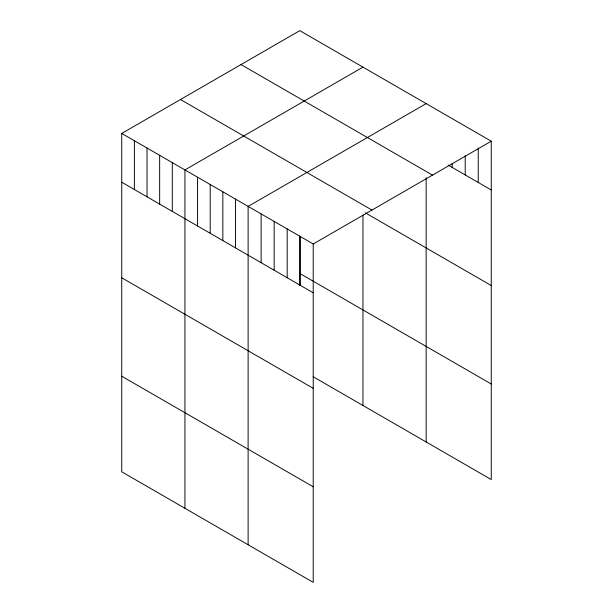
<?xml version="1.0" encoding="UTF-8"?>
<svg xmlns="http://www.w3.org/2000/svg" width="613" height="613" viewBox="0 0 613 613"><rect width="100%" height="100%" fill="white"/><g stroke="black" fill="none" stroke-linecap="round" stroke-linejoin="round"><path stroke-width="0.92" d="M121.742 133.435L313.22 243.982L313.22 582.35L121.742 471.803L121.742 133.435L299.78 30.65L491.258 141.197L491.258 479.565L313.205 376.765M362.965 67.131L184.934 169.916L184.934 508.284M426.15 103.612L248.119 206.397L248.119 544.765M313.22 243.982L491.258 141.197M448.126 165.073L491.258 189.976M241.032 64.572L432.502 175.119M180.498 99.521L371.968 210.067M365.333 212.841L491.258 285.535M299.78 273.452L491.258 383.999M121.742 182.214L313.22 292.761M121.742 277.781L313.22 388.328M121.742 376.236L313.22 486.783M478.232 148.024L478.232 182.459M465.213 155.809L465.213 174.943M452.195 163.594L452.195 167.418M426.15 177.686L426.15 441.973M362.965 215.117L362.965 405.5M300.201 236.465L300.201 285.244M299.78 236.074L299.78 285.627M287.183 228.948L287.183 277.727M274.157 221.431L274.157 270.21M261.138 213.914L261.138 262.693M235.484 199.102L235.484 247.882M222.841 191.808L222.841 240.58M210.205 184.513L210.205 233.285M197.57 177.211L197.57 225.99M172.291 162.621L172.291 211.401M159.656 155.327L159.656 204.106M147.02 148.032L147.02 196.804M134.385 140.737L134.385 189.509"/></g></svg>
